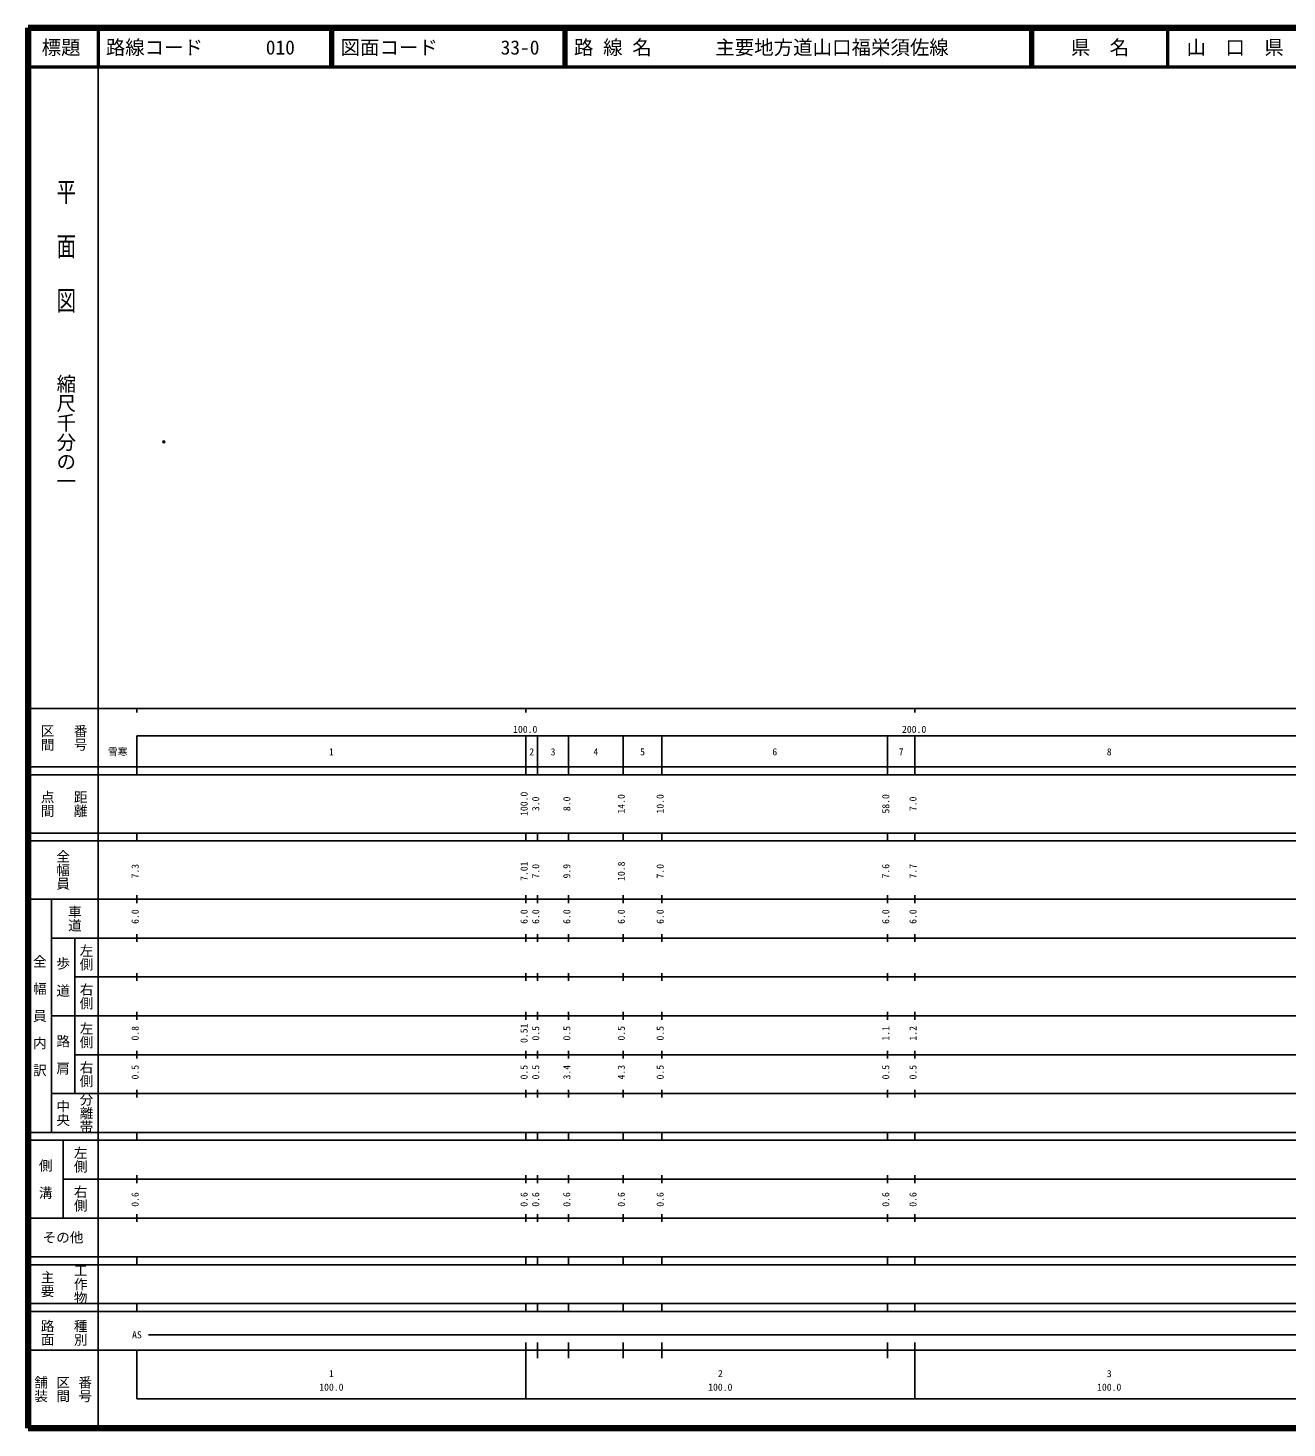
# Model space of a CAD drawing. Units: millimetres on the paper. Extents: x 40 to 680, y 20 to 380.
# Drawn here: x 40 to 363.7, y 20 to 380 of the extents above; entities that cross this region are included whole.
import ezdxf
from ezdxf.enums import TextEntityAlignment as Align

# ---------------------------------------------------------------- set-up
doc = ezdxf.new("R2010")
doc.units = ezdxf.units.MM
doc.header["$PDMODE"] = 32
doc.header["$PDSIZE"] = 0.5
doc.layers.add('M-OTRS', color=6, linetype='Continuous')
doc.layers.add('M-TTL-TXT', color=7, linetype='Continuous')
for name, color, linetype, lineweight in [('M-TTL', 2, 'Continuous', 140), ('M-TTL-BAND', 7, 'Continuous', 25), ('M-TTL-LINE', 7, 'Continuous', 50)]:
    doc.layers.add(name, color=color, linetype=linetype, lineweight=lineweight)
doc.styles.add('@ＭＳ ゴシック', font='')
doc.styles.add('ＭＳ ゴシック', font='')
doc.styles.get('@ＭＳ ゴシック').set_extended_font_data('@MS Gothic')
doc.styles.get('ＭＳ ゴシック').set_extended_font_data('MS Gothic')

msp = doc.modelspace()

# ---------------------------------------------------------------- linework, layer by layer
at = {"layer": 'M-OTRS'}
msp.add_point((74.906, 273.615), dxfattribs=at)
at = {"layer": 'M-TTL'}
for p, q in [((40, 380), (40, 20)), ((680, 380), (40, 380)), ((40, 20), (680, 20))]:
    msp.add_line(p, q, dxfattribs=at)
at = {"layer": 'M-TTL-BAND'}
for p, q in [((58, 370), (58, 20)), ((40, 205), (579, 205)), ((68, 205), (68, 204)), ((168, 205), (168, 204)), ((268, 205), (268, 204)), ((68, 198), (579, 198)), ((68, 198), (68, 188)), ((168, 188), (168, 198)), ((171, 188), (171, 198)), ((179, 188), (179, 198)), ((193, 188), (193, 198)), ((203, 188), (203, 198)), ((261, 188), (261, 198)), ((268, 188), (268, 198)), ((40, 190), (579, 190)), ((40, 188), (579, 188)), ((40, 173), (579, 173)), ((68, 171), (68, 173)), ((168, 171), (168, 173)), ((171, 171), (171, 173)), ((179, 171), (179, 173)), ((193, 171), (193, 173)), ((203, 171), (203, 173)), ((261, 171), (261, 173)), ((268, 171), (268, 173)), ((40, 171), (579, 171)), ((40, 156), (579, 156)), ((46, 96), (46, 156)), ((68, 155), (68, 157)), ((168, 155), (168, 157)), ((171, 155), (171, 157)), ((179, 155), (179, 157)), ((193, 155), (193, 157)), ((203, 155), (203, 157)), ((261, 155), (261, 157)), ((268, 155), (268, 157)), ((46, 146), (579, 146)), ((52, 146), (52, 106)), ((68, 145), (68, 147)), ((168, 145), (168, 147)), ((171, 145), (171, 147)), ((179, 145), (179, 147)), ((193, 145), (193, 147)), ((203, 145), (203, 147)), ((261, 145), (261, 147)), ((268, 145), (268, 147)), ((68, 135), (68, 137)), ((168, 135), (168, 137)), ((171, 135), (171, 137)), ((179, 135), (179, 137)), ((193, 135), (193, 137)), ((203, 135), (203, 137)), ((261, 135), (261, 137)), ((268, 135), (268, 137)), ((52, 136), (579, 136)), ((46, 126), (579, 126)), ((68, 125), (68, 127)), ((168, 125), (168, 127)), ((171, 125), (171, 127)), ((179, 125), (179, 127)), ((193, 125), (193, 127)), ((203, 125), (203, 127)), ((261, 125), (261, 127)), ((268, 125), (268, 127)), ((52, 116), (579, 116)), ((68, 115), (68, 117)), ((168, 115), (168, 117)), ((171, 115), (171, 117)), ((179, 115), (179, 117)), ((193, 115), (193, 117)), ((203, 115), (203, 117)), ((261, 115), (261, 117)), ((268, 115), (268, 117)), ((46, 106), (579, 106)), ((68, 105), (68, 107)), ((168, 105), (168, 107)), ((171, 105), (171, 107)), ((179, 105), (179, 107)), ((193, 105), (193, 107)), ((203, 105), (203, 107)), ((261, 105), (261, 107)), ((268, 105), (268, 107)), ((40, 96), (579, 96)), ((40, 94), (579, 94)), ((49, 94), (49, 74)), ((68, 94), (68, 96)), ((168, 94), (168, 96)), ((171, 94), (171, 96)), ((179, 94), (179, 96)), ((193, 94), (193, 96)), ((203, 94), (203, 96)), ((261, 94), (261, 96)), ((268, 94), (268, 96)), ((49, 84), (579, 84)), ((68, 83), (68, 85)), ((168, 83), (168, 85)), ((171, 83), (171, 85)), ((179, 83), (179, 85)), ((193, 83), (193, 85)), ((203, 83), (203, 85)), ((261, 83), (261, 85)), ((268, 83), (268, 85)), ((40, 74), (579, 74)), ((68, 73), (68, 75)), ((168, 73), (168, 75)), ((171, 73), (171, 75)), ((179, 73), (179, 75)), ((193, 73), (193, 75)), ((203, 73), (203, 75)), ((261, 73), (261, 75)), ((268, 73), (268, 75)), ((40, 64), (579, 64)), ((40, 62), (579, 62)), ((68, 62), (68, 64)), ((168, 62), (168, 64)), ((171, 62), (171, 64)), ((179, 62), (179, 64)), ((193, 62), (193, 64)), ((203, 62), (203, 64)), ((261, 62), (261, 64)), ((268, 62), (268, 64)), ((40, 52), (579, 52)), ((68, 50), (68, 52)), ((168, 50), (168, 52)), ((171, 50), (171, 52)), ((179, 50), (179, 52)), ((193, 50), (193, 52)), ((203, 50), (203, 52)), ((261, 50), (261, 52)), ((268, 50), (268, 52)), ((40, 50), (579, 50)), ((71, 44), (565, 44)), ((40, 40), (579, 40)), ((68, 40), (68, 27.5)), ((168, 27.5), (168, 42)), ((171, 38), (171, 42)), ((179, 38), (179, 42)), ((193, 38), (193, 42)), ((203, 38), (203, 42)), ((261, 38), (261, 42)), ((268, 27.5), (268, 42)), ((68, 27.5), (579, 27.5))]:
    msp.add_line(p, q, dxfattribs=at)
at = {"layer": 'M-TTL-LINE'}
for p, q in [((58, 380), (58, 370)), ((117.75, 380), (117.75, 370)), ((118.25, 380), (118.25, 370)), ((177.75, 380), (177.75, 370)), ((178.25, 380), (178.25, 370)), ((297.75, 380), (297.75, 370)), ((298.25, 380), (298.25, 370)), ((333, 380), (333, 370)), ((40, 370), (680, 370))]:
    msp.add_line(p, q, dxfattribs=at)

# ---------------------------------------------------------------- texts
at = {"layer": 'M-TTL-BAND', "style": '@ＭＳ ゴシック', "width": 1.4}
msp.add_text('平  面  図', height=3.666, rotation=270, dxfattribs=at).set_placement((49.777, 306.475), align=Align.MIDDLE_RIGHT)
at = {"layer": 'M-TTL-BAND', "style": '@ＭＳ ゴシック'}
msp.add_text('縮尺千分の一', height=3.666, rotation=270, dxfattribs=at).set_placement((49.777, 261.03), align=Align.MIDDLE_RIGHT)
for s, p in [('区間', (45, 197.5)), ('番号', (53.5, 197.5)), ('点間', (45, 180.5)), ('距離', (53.5, 180.5)), ('全幅員', (49, 163.5)), ('車道', (52, 151)), ('左側', (55, 141)), ('全\u3000幅\u3000員\u3000内\u3000訳', (43, 126)), ('歩\u3000道', (49, 136)), ('右側', (55, 131)), ('左側', (55, 121)), ('路\u3000肩', (49, 116)), ('右側', (55, 111)), ('分離帯', (55, 101)), ('中央', (49, 101)), ('左側', (53.5, 89)), ('側\u3000溝', (44.5, 84)), ('右側', (53.5, 79)), ('工作物', (53.5, 57)), ('主要', (45, 57)), ('路面', (45, 44.5)), ('種別', (53.5, 44.5)), ('舗装', (43.333, 30)), ('区間', (49, 30)), ('番号', (54.667, 30))]:
    msp.add_text(s, height=2.566, rotation=270, dxfattribs=at).set_placement(p, align=Align.MIDDLE_CENTER)
at = {"layer": 'M-TTL-BAND', "style": 'ＭＳ ゴシック'}
for s, p in [('100.0', (167.844, 198.195)), ('200.0', (267.844, 198.195)), ('雪寒', (63.081, 192.405)), ('1', (118, 192.405)), ('2', (169.5, 192.405)), ('3', (175, 192.405)), ('4', (186, 192.405)), ('5', (198, 192.405)), ('6', (232, 192.405)), ('7', (264.5, 192.405)), ('8', (318, 192.405)), ('AS', (68, 42.5)), ('1', (118, 32.523)), ('2', (218, 32.523)), ('3', (318, 32.523)), ('100.0', (118, 29.033)), ('100.0', (218, 29.033)), ('100.0', (318, 29.033))]:
    msp.add_text(s, height=1.833, dxfattribs=at).set_placement(p, align=Align.BOTTOM_CENTER)
for s, p in [('100.0', (169, 180.5)), ('3.0', (172, 180.5)), ('8.0', (180, 180.5)), ('14.0', (194, 180.5)), ('10.0', (204, 180.5)), ('58.0', (262, 180.5)), ('7.0', (269, 180.5)), ('7.3', (69, 163.174)), ('7.01', (169, 163.174)), ('7.0', (172, 163.174)), ('9.9', (180, 163.174)), ('10.8', (194, 163.174)), ('7.0', (204, 163.174)), ('7.6', (262, 163.174)), ('7.7', (269, 163.174)), ('6.0', (69, 151.5)), ('6.0', (169, 151.5)), ('6.0', (172, 151.5)), ('6.0', (180, 151.5)), ('6.0', (194, 151.5)), ('6.0', (204, 151.5)), ('6.0', (262, 151.5)), ('6.0', (269, 151.5)), ('0.8', (69, 121.5)), ('0.51', (169, 121.5)), ('0.5', (172, 121.5)), ('0.5', (180, 121.5)), ('0.5', (194, 121.5)), ('0.5', (204, 121.5)), ('1.1', (262, 121.5)), ('1.2', (269, 121.5)), ('0.5', (69, 111.5)), ('0.5', (169, 111.5)), ('0.5', (172, 111.5)), ('3.4', (180, 111.5)), ('4.3', (194, 111.5)), ('0.5', (204, 111.5)), ('0.5', (262, 111.5)), ('0.5', (269, 111.5)), ('0.6', (69, 78.764)), ('0.6', (169, 78.764)), ('0.6', (172, 78.764)), ('0.6', (180, 78.764)), ('0.6', (194, 78.764)), ('0.6', (204, 78.764)), ('0.6', (262, 78.764)), ('0.6', (269, 78.764))]:
    msp.add_text(s, height=1.833, rotation=90, dxfattribs=at).set_placement(p, align=Align.BOTTOM_CENTER)
msp.add_text('その他', height=2.566, dxfattribs=at).set_placement((49, 69), align=Align.MIDDLE_CENTER)
at = {"layer": 'M-TTL-TXT', "style": 'ＭＳ ゴシック'}
for s, p in [('標題', (48.5, 375)), ('県\u3000名', (315.625, 375)), ('山\u3000口\u3000県', (350.375, 375))]:
    msp.add_text(s, height=3.666, dxfattribs=at).set_placement(p, align=Align.MIDDLE_CENTER)
for s, p in [('路線コード', (60, 375)), ('010', (101.142, 375)), ('図面コード', (120.38, 375)), ('33-0', (161.521, 375)), ('路 線 名', (180.38, 375)), ('主要地方道山口福栄須佐線', (216.734, 375))]:
    msp.add_text(s, height=3.666, dxfattribs=at).set_placement(p, align=Align.MIDDLE_LEFT)

doc.saveas('drawing.dxf')
